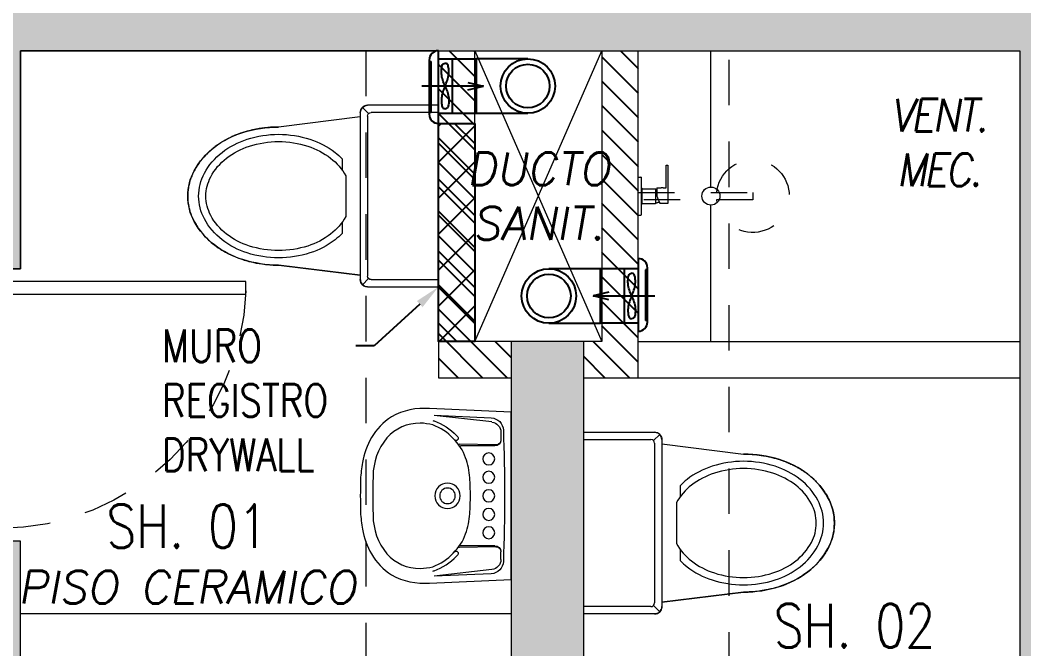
# Model space of a CAD drawing. Header units: millimetres. Extents: x -3 to 53, y -110 to 39.
# Drawn here: x 3.099 to 5.862, y 27.404 to 29.134 of the extents above; entities that cross this region are included whole.
import ezdxf
from ezdxf import colors
from ezdxf.entities.mleader import LeaderData, LeaderLine
from ezdxf.enums import TextEntityAlignment as Align
from ezdxf.math import Vec2, Vec3
from ezdxf.xclip import XClip

# ---------------------------------------------------------------- set-up
doc = ezdxf.new("R2010")
doc.units = ezdxf.units.MM
doc.header["$XCLIPFRAME"] = 2
doc.linetypes.add('DOT', pattern=[6.35, 0, -6.35])
doc.linetypes.add('HIDDEN2', pattern=[0.1875, 0.125, -0.0625])
for name, color, linetype in [('A-EST HATCH', 8, 'Continuous'), ('A-EST PLACAS', 8, 'Continuous'), ('A-LINEAS', 8, 'Continuous'), ('A-MURO BAJO', 8, 'Continuous'), ('A-PROYECCIONES', 8, 'HIDDEN2'), ('A-SANITARIOS', 8, 'Continuous'), ('A-TEXTO-ACABADO PISO', 8, 'Continuous'), ('A-TEXTO-INDICACIONES', 8, 'Continuous'), ('DLP_MOBILIARIO', 8, 'Continuous'), ('DLP_TEXTO AMBIENTE', 8, 'Continuous'), ('DLP_VERDE', 8, 'Continuous'), ('L-06_EQ-FIN-CONT', 8, 'Continuous'), ('L3 Equipos y Ductos', 8, 'Continuous'), ('L4 Linea mediana', 8, 'Continuous'), ('L6 Linea fina', 8, 'Continuous')]:
    doc.layers.add(name, color=color, linetype=linetype)
doc.layers.add('A-MUROS', color=8, linetype='Continuous', lineweight=30)
doc.styles.add('ROMANS', font='ROMANS.shx', dxfattribs={"oblique": 10})
doc.styles.add('TXT_COTAS', font='romans.shx', dxfattribs={"width": 0.8})

# ---------------------------------------------------------------- blocks, each defined once
blk = doc.blocks.new('EST.P1')
at = {"layer": 'A-EST HATCH', "lineweight": 0}
h = blk.add_hatch(color=8, dxfattribs=at)
h.dxf.hatch_style = 1
h.paths.add_polyline_path([(9.15, 0.06), (9.15, 6.125), (10.65, 6.125), (10.65, 5.375), (10.8, 5.375), (10.8, 6.325), (9, 6.325), (9, 5.45), (7.5, 5.45), (7.5, 5.95), (7.35, 5.95), (7.35, 5.25), (9, 5.25), (9, 0.06)])
h.paths.add_polyline_path([(30.25, 10.125), (28.65, 10.125), (28.65, 13.225), (29.85, 13.225), (29.85, 13.375), (28.5, 13.375), (28.5, 9.975), (30.25, 9.975)])
h.paths.add_polyline_path([(31.05, 13.375), (31.2, 13.375), (31.2, 9.975), (31.05, 9.975)])
h.paths.add_polyline_path([(36.55, 13.85), (36.85, 13.85), (36.85, 13.7), (36.7, 13.7), (36.7, 10.625), (36.55, 10.625)])
h.paths.add_polyline_path([(33.6, 13.225), (33.6, 10.125), (32, 10.125), (32, 9.975), (33.75, 9.975), (33.75, 13.375), (32.4, 13.375), (32.4, 13.225)])
h.paths.add_polyline_path([(42.85, 13.7), (43.45, 13.7), (43.45, 13.85), (42.7, 13.85), (42.7, 10.45), (43.85, 10.45), (43.85, 10.6), (42.85, 10.6)])
h.paths.add_polyline_path([(44.65, 13.85), (44.65, 10.45), (44.8, 10.45), (44.8, 13.85)])
h.paths.add_polyline_path([(45.6, 10.6), (47.2, 10.6), (47.2, 13.7), (46, 13.7), (46, 13.85), (47.35, 13.85), (47.35, 10.45), (45.6, 10.45)])
h.paths.add_polyline_path([(42.85, 0.15), (43.45, 0.15), (43.45, 0), (42.7, 0), (42.7, 3.4), (43.85, 3.4), (43.85, 3.25), (42.85, 3.25)])
h.paths.add_polyline_path([(44.65, 0), (44.65, 3.4), (44.8, 3.4), (44.8, 0)])
h.paths.add_polyline_path([(45.6, 3.25), (47.2, 3.25), (47.2, 0.15), (46, 0.15), (46, 0), (47.35, 0), (47.35, 3.4), (45.6, 3.4)])
h.paths.add_polyline_path([(40, 3.5), (39.85, 3.5), (39.85, 0.15), (39.7, 0.15), (39.7, 0), (40, 0)])
h.paths.add_polyline_path([(30.25, 3.725), (28.65, 3.725), (28.65, 0.625), (29.85, 0.625), (29.85, 0.475), (28.5, 0.475), (28.5, 3.875), (30.25, 3.875)])
h.paths.add_polyline_path([(31.05, 0.475), (31.2, 0.475), (31.2, 3.875), (31.05, 3.875)])
h.paths.add_polyline_path([(36.55, 0), (36.85, 0), (36.85, 0.15), (36.7, 0.15), (36.7, 3.225), (36.55, 3.225)])
h.paths.add_polyline_path([(33.6, 0.625), (33.6, 3.725), (32, 3.725), (32, 3.875), (33.75, 3.875), (33.75, 0.475), (32.4, 0.475), (32.4, 0.625)])
h.paths.add_polyline_path([(17.1, 10.125), (18.7, 10.125), (18.7, 13.225), (17.5, 13.225), (17.5, 13.375), (18.85, 13.375), (18.85, 9.975), (17.1, 9.975)])
h.paths.add_polyline_path([(16.3, 13.375), (16.15, 13.375), (16.15, 9.975), (16.3, 9.975)])
h.paths.add_polyline_path([(10.5, 13.85), (10.5, 13.7), (10.65, 13.7), (10.65, 10.625), (10.8, 10.625), (10.8, 13.85)])
h.paths.add_polyline_path([(13.75, 13.225), (13.75, 10.125), (15.35, 10.125), (15.35, 9.975), (13.6, 9.975), (13.6, 13.375), (14.95, 13.375), (14.95, 13.225)])
h.paths.add_polyline_path([(9, 8.6), (7.35, 8.6), (7.35, 7.9), (7.5, 7.9), (7.5, 8.4), (9, 8.4), (9, 7.525), (10.8, 7.525), (10.8, 8.475), (10.65, 8.475), (10.65, 7.725), (9.15, 7.725), (9.15, 13.79), (9, 13.79)])
h.paths.add_polyline_path([(4.5, 13.7), (3.9, 13.7), (3.9, 13.85), (4.65, 13.85), (4.65, 10.45), (3.5, 10.45), (3.5, 10.6), (4.5, 10.6)])
h.paths.add_polyline_path([(2.7, 13.85), (2.7, 10.45), (2.55, 10.45), (2.55, 13.85)])
h.paths.add_polyline_path([(1.75, 10.6), (0.15, 10.6), (0.15, 13.7), (1.35, 13.7), (1.35, 13.85), (0, 13.85), (0, 10.45), (1.75, 10.45)])
h.paths.add_polyline_path([(2.7, 0), (2.7, 3.4), (2.55, 3.4), (2.55, 0)])
h.paths.add_polyline_path([(1.75, 3.25), (0.15, 3.25), (0.15, 0.15), (1.35, 0.15), (1.35, 0), (0, 0), (0, 3.4), (1.75, 3.4)])
h.paths.add_polyline_path([(7.35, 3.5), (7.5, 3.5), (7.5, 0.15), (7.65, 0.15), (7.65, 0), (7.35, 0)])
h.paths.add_polyline_path([(17.1, 3.725), (18.7, 3.725), (18.7, 0.625), (17.5, 0.625), (17.5, 0.475), (18.85, 0.475), (18.85, 3.875), (17.1, 3.875)])
h.paths.add_polyline_path([(16.3, 0.475), (16.15, 0.475), (16.15, 3.875), (16.3, 3.875)])
h.paths.add_polyline_path([(10.8, 0), (10.5, 0), (10.5, 0.15), (10.65, 0.15), (10.65, 3.225), (10.8, 3.225)])
h.paths.add_polyline_path([(13.75, 0.625), (13.75, 3.725), (15.35, 3.725), (15.35, 3.875), (13.6, 3.875), (13.6, 0.475), (14.95, 0.475), (14.95, 0.625)])
h.paths.add_polyline_path([(38.35, 6.325), (36.55, 6.325), (36.55, 5.375), (36.7, 5.375), (36.7, 6.125), (38.2, 6.125), (38.2, 0.06), (38.35, 0.06), (38.35, 5.25), (40, 5.25), (40, 5.95), (39.85, 5.95), (39.85, 5.45), (38.35, 5.45)])
h.paths.add_polyline_path([(4.65, 0), (4.65, 3.4), (3.5, 3.4), (3.5, 3.25), (4.5, 3.25), (4.5, 0.15), (3.9, 0.15), (3.9, 0)])
h.paths.add_polyline_path([(1.7468, 8.35), (1.6, 8.35), (1.6, 9.55), (3.75, 9.55), (3.75, 9.4), (3.3, 9.4), (3.3, 7.8), (3.1, 7.8), (3.1, 9.4), (1.75, 9.4), (1.75, 8.35)], flags=17)
h.paths.add_polyline_path([(1.7468, 5.5), (1.6, 5.5), (1.6, 4.3), (3.75, 4.3), (3.75, 4.45), (3.3, 4.45), (3.3, 6.05), (3.1, 6.05), (3.1, 4.45), (1.75, 4.45), (1.75, 5.5)], flags=17)
h.paths.add_polyline_path([(7.5001, 7), (4.65, 7), (4.65, 9.55), (4.5, 9.55), (4.5, 7), (1.75, 7), (1.75, 7.6), (1.6, 7.6), (1.6, 7), (-1.15, 7), (-1.15, 11.05), (-1.35, 11.05), (-1.35, 2.8), (-1.15, 2.8), (-1.15, 6.85), (1.6, 6.85), (1.6, 6.25), (1.75, 6.25), (1.75, 6.85), (4.5, 6.85), (4.5, 4.3), (4.65, 4.3), (4.65, 6.85), (7.5001, 6.85)])
h.paths.add_polyline_path([(7.35, 13.85), (7.35, 10.35), (7.5, 10.35), (7.5, 13.7), (7.65, 13.7), (7.65, 13.85)])
h.paths.add_polyline_path([(38.35, 13.79), (38.35, 8.6), (40, 8.6), (40, 7.9), (39.85, 7.9), (39.85, 8.4), (38.35, 8.4), (38.35, 7.525), (36.55, 7.525), (36.55, 8.475), (36.7, 8.475), (36.7, 7.725), (38.2, 7.725), (38.2, 13.79)])
h.paths.add_polyline_path([(45.75, 7), (48.5, 7), (48.5, 11.05), (48.7, 11.05), (48.7, 2.8), (48.5, 2.8), (48.5, 6.85), (45.75, 6.85), (45.75, 6.25), (45.6, 6.25), (45.6, 6.85), (42.85, 6.85), (42.85, 4.3), (42.7, 4.3), (42.7, 6.85), (39.8499, 6.85), (39.8499, 7), (42.7, 7), (42.7, 9.55), (42.85, 9.55), (42.85, 7), (45.6, 7), (45.6, 7.6), (45.75, 7.6)])
h.paths.add_polyline_path([(40, 13.85), (39.7, 13.85), (39.7, 13.7), (39.85, 13.7), (39.85, 10.35), (40, 10.35)])
h.paths.add_polyline_path([(45.6032, 8.35), (45.75, 8.35), (45.75, 9.55), (43.6, 9.55), (43.6, 9.4), (44.05, 9.4), (44.05, 7.8), (44.25, 7.8), (44.25, 9.4), (45.6, 9.4), (45.6, 8.35)], flags=17)
h.paths.add_polyline_path([(45.6032, 5.5), (45.75, 5.5), (45.75, 4.3), (43.6, 4.3), (43.6, 4.45), (44.05, 4.45), (44.05, 6.05), (44.25, 6.05), (44.25, 4.45), (45.6, 4.45), (45.6, 5.5)], flags=17)
h.paths.add_polyline_path([(25.35, 7.525), (25.5, 7.525), (25.5, 11.225), (25.35, 11.225)])
h.paths.add_polyline_path([(21.1, 7.525), (11.7, 7.525), (11.7, 7.675), (15.25, 7.675), (15.25, 9.075), (15.45, 9.075), (15.45, 7.675), (18.35, 7.675), (18.35, 9.075), (18.5, 9.075), (18.5, 7.675), (20.9, 7.675), (20.9, 8.925), (19.25, 8.925), (19.25, 9.075), (21.525, 9.075), (21.525, 8.925), (21.1, 8.925)])
h.paths.add_polyline_path([(21.55, 7.525), (23.65, 7.525), (23.65, 7.675), (21.7, 7.675), (21.7, 11.075), (23.65, 11.075), (23.65, 11.225), (21.7, 11.225), (21.7, 13.375), (20.85, 13.375), (20.85, 13.225), (21.55, 13.225)])
h.paths.add_polyline_path([(26.25, 8.925), (26.25, 7.525), (35.65, 7.525), (35.65, 7.675), (32.1, 7.675), (32.1, 9.075), (31.9, 9.075), (31.9, 7.675), (29, 7.675), (29, 9.075), (28.85, 9.075), (28.85, 7.675), (26.45, 7.675), (26.45, 8.925), (28.1, 8.925), (28.1, 9.075), (25.875, 9.075), (25.875, 8.925)])
h.paths.add_polyline_path([(25.85, 13.225), (26.5, 13.225), (26.5, 13.375), (25.65, 13.375), (25.65, 7.525), (25.85, 7.525)])
h.paths.add_polyline_path([(25.65, 4.75), (25.65, 0.475), (26.5, 0.475), (26.5, 0.625), (25.85, 0.625), (25.85, 4.75)])
h.paths.add_polyline_path([(27.65, 4.775), (27.65, 4.925), (25.85, 4.925), (25.85, 6.175), (28.4, 6.175), (28.4, 4.775), (28.55, 4.775), (28.55, 6.175), (31.9, 6.175), (31.9, 4.775), (32.1, 4.775), (32.1, 6.175), (35.65, 6.175), (35.65, 6.325), (25.65, 6.325), (25.65, 4.775)])
h.paths.add_polyline_path([(19.7, 4.775), (19.7, 4.925), (21.5, 4.925), (21.5, 6.175), (18.95, 6.175), (18.95, 4.775), (18.8, 4.775), (18.8, 6.175), (15.45, 6.175), (15.45, 4.775), (15.25, 4.775), (15.25, 6.175), (11.7, 6.175), (11.7, 6.325), (21.7, 6.325), (21.7, 4.775)])
h.paths.add_polyline_path([(22.7, 1.025), (25.35, 1.025), (25.35, 3.675), (23, 3.675), (23, 4.225), (22.7, 4.225), (22.7, 4.375), (23.15, 4.375), (23.15, 3.825), (25.35, 3.825), (25.35, 6.175), (24.15, 6.175), (24.15, 6.325), (25.5, 6.325), (25.5, 0.875), (22.7, 0.875)])
h.paths.add_polyline_path([(21.7, 0.475), (20.85, 0.475), (20.85, 0.625), (21.55, 0.625), (21.55, 4.75), (21.7, 4.75)])
at = {"layer": 'A-EST PLACAS', "color": 8, "lineweight": 0}
for points in [[(7.5001, 7), (4.65, 7), (4.65, 9.55), (4.5, 9.55), (4.5, 7), (1.75, 7), (1.75, 7.6), (1.6, 7.6), (1.6, 7), (-1.15, 7), (-1.15, 11.05), (-1.35, 11.05), (-1.35, 2.8), (-1.15, 2.8), (-1.15, 6.85), (1.6, 6.85), (1.6, 6.25), (1.75, 6.25), (1.75, 6.85), (4.5, 6.85), (4.5, 4.3), (4.65, 4.3), (4.65, 6.85), (7.5001, 6.85)], [(1.7468, 5.5), (1.6, 5.5), (1.6, 4.3), (3.75, 4.3), (3.75, 4.45), (3.3, 4.45), (3.3, 6.05), (3.1, 6.05), (3.1, 4.45), (1.75, 4.45), (1.75, 5.5)]]:
    blk.add_lwpolyline(points, close=True, dxfattribs=at)
blk = doc.blocks.new('ducha marsano')
at = {"color": 8, "linetype": 'HIDDEN2', "lineweight": 0, "ltscale": 0.5, "extrusion": (-4.9425e-10, -7.91123e-10, -1)}
for p, q in [((-0.01, 0), (0.01, 0)), ((0.01, 0), (0.01, -0.3155)), ((-0.01, -0.3155), (-0.01, 0)), ((0.0225, -0.0515), (-0.0001, -0.0515)), ((0.0225, -0.0515), (0.0225, -0.0627)), ((-0.0205, -0.08), (-0.0205, -0.0601)), ((0.021, -0.0815), (-0.019, -0.0815)), ((-0.0155, -0.058), (-0.0157, -0.058)), ((0.025, -0.0815), (0.021, -0.0815)), ((0.0225, -0.0682), (0.0225, -0.077)), ((0.0225, -0.077), (0.025, -0.077)), ((0.025, -0.077), (0.0771, -0.077)), ((0.0771, -0.0815), (0.025, -0.0815)), ((0.0771, -0.077), (0.0816, -0.077)), ((0.0816, -0.0815), (0.0771, -0.0815)), ((0.0816, -0.077), (0.082, -0.077)), ((0.082, -0.0815), (0.0816, -0.0815)), ((0.082, -0.077), (0.084, -0.077)), ((0.084, -0.0815), (0.082, -0.0815)), ((0.0855, -0.0785), (0.0855, -0.08)), ((0.01, -0.3155), (-0.01, -0.3155))]:
    blk.add_line(p, q, dxfattribs=at)
for centre, radius, start, end in [((-0.0004, -0.0462), 0.02, 323.9581, 354.9298), ((0.0004, -0.0462), 0.02, 185.0702, 195.2705), ((0.019, -0.08), 0.0015, 270, 360), ((-0.084, -0.0785), 0.0015, 90, 180), ((-0.084, -0.08), 0.0015, 180, 270), ((0, -0.3155), 0.1, 95.7392, 84.2608)]:
    blk.add_arc(centre, radius, start, end, dxfattribs=at)
at = {"color": 8, "linetype": 'HIDDEN2', "lineweight": 0, "ltscale": 0.5, "extrusion": (-4.94252e-10, -7.91124e-10, -1)}
blk.add_ellipse((0, -0.0515), major_axis=(-0.0225, -0.0095), ratio=0.001448, start_param=0.425436, end_param=1.567366, dxfattribs=at)
at = {"color": 8, "linetype": 'HIDDEN2', "lineweight": 0, "ltscale": 0.5}
for points, degree in [([(-0.0305, 0), (0, 0), (0.0305, 0)], 2), ([(0.0305, 0), (0.0415, 0), (0.0525, 0)], 2), ([(0.0525, 0), (0.0525, -0.0038), (0.0525, -0.0075)], 2), ([(-0.0525, 0), (-0.0525, -0.0038), (-0.0525, -0.0075)], 2), ([(-0.0525, 0), (-0.0415, 0), (-0.0305, 0)], 2), ([(-0.0525, -0.0075), (-0.0525, -0.0075), (-0.0525, -0.0075)], 2), ([(0.0305, -0.008), (0, -0.008), (-0.0305, -0.008)], 2), ([(-0.0215, -0.008), (-0.0215, -0.0093), (-0.0215, -0.0105)], 2), ([(-0.021, -0.011), (-0.007, -0.011), (0.007, -0.011), (0.021, -0.011)], 3), ([(-0.02, -0.011), (-0.02, -0.0294), (-0.02, -0.0477)], 2), ([(0.02, -0.011), (0.02, -0.0294), (0.02, -0.0477)], 2), ([(0.0215, -0.008), (0.0215, -0.0093), (0.0215, -0.0105)], 2), ([(-0.0197, -0.048), (0, -0.048), (0.0197, -0.048)], 2)]:
    blk.add_open_spline(points, degree=degree, dxfattribs=at)
for points, weights in [([(-0.0525, -0.0075), (-0.0525, -0.0075), (-0.0525, -0.0075)], [1, 0.990847086912, 0.982266230892]), ([(-0.052, -0.008), (-0.0525, -0.008), (-0.0525, -0.0075)], [1, 0.707106781193, 1]), ([(-0.0215, -0.0105), (-0.0215, -0.011), (-0.021, -0.011)], [1, 0.70710678154, 1]), ([(0.0211, -0.011), (0.0211, -0.011), (0.021, -0.011)], [1, 0.992411795776, 1]), ([(0.052, -0.008), (0.0521, -0.008), (0.0521, -0.008)], [1, 0.992411795771, 1]), ([(-0.02, -0.0477), (-0.02, -0.048), (-0.0197, -0.048)], [1, 0.707106780138, 1]), ([(0.02, -0.0477), (0.02, -0.048), (0.0197, -0.048)], [1, 0.707106779703, 1])]:
    blk.add_rational_spline(points, weights, degree=2, dxfattribs=at)
for points, knots in [([(-0.0305, -0.008), (-0.0332, -0.008), (-0.0374, -0.008), (-0.0424, -0.008), (-0.0458, -0.008), (-0.0486, -0.008), (-0.0512, -0.008), (-0.052, -0.008), (-0.052, -0.008)], [0, 0, 0, 0, 8.104572, 12.495263, 16.885954, 21.276645, 25.667336, 33.771908, 33.771908, 33.771908, 33.771908]), ([(0.052, -0.008), (0.052, -0.008), (0.0512, -0.008), (0.0486, -0.008), (0.0458, -0.008), (0.0424, -0.008), (0.0374, -0.008), (0.0332, -0.008), (0.0305, -0.008)], [0, 0, 0, 0, 8.104572, 12.495263, 16.885954, 21.276645, 25.667336, 33.771908, 33.771908, 33.771908, 33.771908]), ([(0.0225, -0.0682), (0.0225, -0.0682), (0.0225, -0.0682), (0.0225, -0.0679), (0.0224, -0.0677), (0.0224, -0.0672), (0.0224, -0.0669), (0.0223, -0.0662), (0.0223, -0.0658), (0.0223, -0.0652), (0.0223, -0.0648), (0.0224, -0.0641), (0.0224, -0.0638), (0.0224, -0.0633), (0.0225, -0.0631), (0.0225, -0.0628), (0.0225, -0.0627), (0.0225, -0.0627)], [0.4148436, 0.4148436, 0.4148436, 0.4148436, 0.5185541, 0.5185541, 0.6222645, 0.6222645, 0.7259759, 0.7259759, 0.8296873, 0.8296873, 0.9333987, 0.9333987, 1.03711, 1.03711, 1.1408205, 1.1408205, 1.2445309, 1.2445309, 1.2445309, 1.2445309])]:
    blk.add_open_spline(points, degree=3, knots=knots, dxfattribs=at)
for points, weights, degree, knots in [([(0.0211, -0.011), (0.0211, -0.011), (0.0211, -0.011), (0.0211, -0.011), (0.0214, -0.0109), (0.0215, -0.0107), (0.0215, -0.0105)], [0.918641037743, 0.918640949346, 0.918640860949, 0.918640772552, 0.789223156395, 0.789223156395, 0.918640772552], 3, [0.1238988, 0.1238988, 0.1238988, 0.1238988, 0.1238993, 0.1238993, 0.1238993, 0.78603, 0.78603, 0.78603, 0.78603]), ([(0.0521, -0.008), (0.0521, -0.008), (0.0521, -0.008), (0.0525, -0.0079), (0.0525, -0.0075)], [0.918641037749, 0.918640905153, 0.918640772558, 0.724517853988, 0.918640772558], 2, [0.1238988, 0.1238988, 0.1238988, 0.1238993, 0.1238993, 0.7860311, 0.7860311, 0.7860311])]:
    blk.add_rational_spline(points, weights, degree=degree, knots=knots, dxfattribs=at)
blk = doc.blocks.new('SIFON JET_PLANTA')
at = {"color": 8, "lineweight": 0, "extrusion": (-2.64698e-23, 6.61744e-24, -1)}
for p, q in [((-0.2055, 0.247, 0), (-0.2007, 0.2492, 0)), ((-0.2007, 0.2492, 0), (-0.195, 0.25, 0)), ((-0.195, 0.25, 0), (-0.195, 0.25, 0)), ((-0.195, 0.25, 0), (-0.1605, 0.25, 0)), ((-0.1605, 0.25, 0), (-0.0975, 0.25, 0)), ((-0.0975, 0.25, 0), (-0.0323, 0.25, 0)), ((-0.0323, 0.25, 0), (0, 0.25, 0)), ((0, 0.25, 0), (0, -0.25, 0)), ((-0.215, 0.2278, 0), (-0.2149, 0.2323, 0)), ((-0.215, 0.2234, 0), (-0.215, 0.2278, 0)), ((-0.215, 0.2181, 0), (-0.215, 0.2234, 0)), ((-0.2149, 0.2323, 0), (-0.2142, 0.2356, 0)), ((-0.2142, 0.2356, 0), (-0.2129, 0.239, 0)), ((-0.2129, 0.239, 0), (-0.211, 0.2419, 0)), ((-0.211, 0.2419, 0), (-0.2091, 0.2441, 0)), ((-0.2091, 0.2441, 0), (-0.2077, 0.2455, 0)), ((-0.2077, 0.2455, 0), (-0.2055, 0.247, 0)), ((-0.4322, 0.191, 0), (-0.215, 0.2181, 0)), ((-0.5693, 0.1629, 0), (-0.5517, 0.1703, 0)), ((-0.5517, 0.1703, 0), (-0.5465, 0.1722, 0)), ((-0.5465, 0.1722, 0), (-0.5385, 0.1749, 0)), ((-0.5385, 0.1749, 0), (-0.5346, 0.176, 0)), ((-0.5346, 0.176, 0), (-0.5265, 0.1784, 0)), ((-0.5265, 0.1784, 0), (-0.5216, 0.1797, 0)), ((-0.5216, 0.1797, 0), (-0.5148, 0.1813, 0)), ((-0.5148, 0.1813, 0), (-0.5079, 0.1829, 0)), ((-0.5079, 0.1829, 0), (-0.5016, 0.1842, 0)), ((-0.5016, 0.1842, 0), (-0.4865, 0.1867, 0)), ((-0.4865, 0.1867, 0), (-0.4763, 0.188, 0)), ((-0.4763, 0.188, 0), (-0.4726, 0.1884, 0)), ((-0.4726, 0.1884, 0), (-0.4636, 0.1892, 0)), ((-0.4636, 0.1892, 0), (-0.4549, 0.1897, 0)), ((-0.4549, 0.1897, 0), (-0.449, 0.1899, 0)), ((-0.449, 0.1899, 0), (-0.44, 0.19, 0)), ((-0.44, 0.19, 0), (-0.4322, 0.191, 0)), ((-0.6168, 0.1344, 0), (-0.6106, 0.1389, 0)), ((-0.6106, 0.1389, 0), (-0.6061, 0.142, 0)), ((-0.6061, 0.142, 0), (-0.6, 0.1461, 0)), ((-0.6, 0.1461, 0), (-0.5963, 0.1484, 0)), ((-0.5963, 0.1484, 0), (-0.5908, 0.1517, 0)), ((-0.5908, 0.1517, 0), (-0.5862, 0.1543, 0)), ((-0.5862, 0.1543, 0), (-0.5794, 0.158, 0)), ((-0.5794, 0.158, 0), (-0.5693, 0.1629, 0)), ((-0.6453, 0.108, 0), (-0.6386, 0.1152, 0)), ((-0.6386, 0.1152, 0), (-0.6326, 0.121, 0)), ((-0.6326, 0.121, 0), (-0.6299, 0.1235, 0)), ((-0.6299, 0.1235, 0), (-0.6251, 0.1276, 0)), ((-0.6251, 0.1276, 0), (-0.6206, 0.1314, 0)), ((-0.6206, 0.1314, 0), (-0.6168, 0.1344, 0)), ((-0.665, 0.082, 0), (-0.6634, 0.0845, 0)), ((-0.6634, 0.0845, 0), (-0.6611, 0.088, 0)), ((-0.6611, 0.088, 0), (-0.657, 0.0936, 0)), ((-0.657, 0.0936, 0), (-0.6534, 0.0984, 0)), ((-0.657, 0.0936, 0), (-0.657, 0.0936, 0)), ((-0.6534, 0.0984, 0), (-0.6503, 0.1023, 0)), ((-0.6534, 0.0984, 0), (-0.6534, 0.0984, 0)), ((-0.6503, 0.1023, 0), (-0.6453, 0.108, 0)), ((-0.6793, 0.0547, 0), (-0.6779, 0.0582, 0)), ((-0.6779, 0.0582, 0), (-0.6745, 0.0655, 0)), ((-0.6745, 0.0655, 0), (-0.6722, 0.0699, 0)), ((-0.6745, 0.0655, 0), (-0.6745, 0.0655, 0)), ((-0.6722, 0.0699, 0), (-0.6705, 0.0728, 0)), ((-0.6705, 0.0728, 0), (-0.669, 0.0755, 0)), ((-0.669, 0.0755, 0), (-0.6672, 0.0785, 0)), ((-0.6672, 0.0785, 0), (-0.665, 0.082, 0)), ((-0.6881, 0.0236, 0), (-0.6872, 0.0284, 0)), ((-0.6872, 0.0284, 0), (-0.6867, 0.031, 0)), ((-0.6867, 0.031, 0), (-0.6855, 0.0361, 0)), ((-0.6855, 0.0361, 0), (-0.6838, 0.0421, 0)), ((-0.6855, 0.0361, 0), (-0.6855, 0.0361, 0)), ((-0.6838, 0.0421, 0), (-0.6819, 0.048, 0)), ((-0.6838, 0.0421, 0), (-0.6838, 0.0421, 0)), ((-0.6819, 0.048, 0), (-0.6804, 0.0521, 0)), ((-0.6804, 0.0521, 0), (-0.6793, 0.0547, 0)), ((-0.69, 0, 0), (-0.6899, 0.0044, 0)), ((-0.6899, 0.0044, 0), (-0.6897, 0.0096, 0)), ((-0.6897, 0.0096, 0), (-0.6893, 0.014, 0)), ((-0.6893, 0.014, 0), (-0.6887, 0.0194, 0)), ((-0.6887, 0.0194, 0), (-0.6881, 0.0236, 0)), ((-0.6881, 0.0236, 0), (-0.6881, 0.0236, 0)), ((-0.6899, -0.0065, 0), (-0.69, 0, 0)), ((-0.6896, -0.0111, 0), (-0.6899, -0.0065, 0)), ((-0.6891, -0.0164, 0), (-0.6896, -0.0111, 0)), ((-0.6881, -0.0232, 0), (-0.6891, -0.0164, 0)), ((-0.6876, -0.0264, 0), (-0.6881, -0.0232, 0)), ((-0.687, -0.0296, 0), (-0.6876, -0.0264, 0)), ((-0.6864, -0.0321, 0), (-0.687, -0.0296, 0)), ((-0.6855, -0.0361, 0), (-0.6864, -0.0321, 0)), ((-0.6838, -0.0419, 0), (-0.6855, -0.0361, 0)), ((-0.6827, -0.0457, 0), (-0.6838, -0.0419, 0)), ((-0.6814, -0.0492, 0), (-0.6827, -0.0457, 0)), ((-0.6803, -0.0522, 0), (-0.6814, -0.0492, 0)), ((-0.6792, -0.0551, 0), (-0.6803, -0.0522, 0)), ((-0.6779, -0.0581, 0), (-0.6792, -0.0551, 0)), ((-0.677, -0.0602, 0), (-0.6779, -0.0581, 0)), ((-0.6751, -0.0642, 0), (-0.677, -0.0602, 0)), ((-0.6722, -0.0699, 0), (-0.6751, -0.0642, 0)), ((-0.6706, -0.0727, 0), (-0.6722, -0.0699, 0)), ((-0.6679, -0.0774, 0), (-0.6706, -0.0727, 0)), ((-0.6646, -0.0826, 0), (-0.6679, -0.0774, 0)), ((-0.6623, -0.0862, 0), (-0.6646, -0.0826, 0)), ((-0.6599, -0.0897, 0), (-0.6623, -0.0862, 0)), ((-0.6554, -0.0958, 0), (-0.6599, -0.0897, 0)), ((-0.6494, -0.1032, 0), (-0.6554, -0.0958, 0)), ((-0.6458, -0.1074, 0), (-0.6494, -0.1032, 0)), ((-0.64, -0.1137, 0), (-0.6458, -0.1074, 0)), ((-0.6379, -0.1158, 0), (-0.64, -0.1137, 0)), ((-0.6347, -0.119, 0), (-0.6379, -0.1158, 0)), ((-0.6335, -0.1201, 0), (-0.6347, -0.119, 0)), ((-0.6347, -0.119, 0), (-0.6347, -0.119, 0)), ((-0.6318, -0.1217, 0), (-0.6335, -0.1201, 0)), ((-0.6305, -0.123, 0), (-0.6318, -0.1217, 0)), ((-0.6318, -0.1217, 0), (-0.6318, -0.1217, 0)), ((-0.6288, -0.1244, 0), (-0.6305, -0.123, 0)), ((-0.6276, -0.1255, 0), (-0.6288, -0.1244, 0)), ((-0.6262, -0.1268, 0), (-0.6276, -0.1255, 0)), ((-0.6245, -0.1281, 0), (-0.6262, -0.1268, 0)), ((-0.6235, -0.1291, 0), (-0.6245, -0.1281, 0)), ((-0.6245, -0.1281, 0), (-0.6245, -0.1281, 0)), ((-0.6223, -0.13, 0), (-0.6235, -0.1291, 0)), ((-0.6215, -0.1307, 0), (-0.6223, -0.13, 0)), ((-0.6204, -0.1315, 0), (-0.6215, -0.1307, 0)), ((-0.6193, -0.1324, 0), (-0.6204, -0.1315, 0)), ((-0.6179, -0.1335, 0), (-0.6193, -0.1324, 0)), ((-0.6168, -0.1344, 0), (-0.6179, -0.1335, 0)), ((-0.6153, -0.1355, 0), (-0.6168, -0.1344, 0)), ((-0.6142, -0.1363, 0), (-0.6153, -0.1355, 0)), ((-0.612, -0.1379, 0), (-0.6142, -0.1363, 0)), ((-0.6086, -0.1403, 0), (-0.612, -0.1379, 0)), ((-0.607, -0.1415, 0), (-0.6086, -0.1403, 0)), ((-0.6058, -0.1422, 0), (-0.607, -0.1415, 0)), ((-0.6039, -0.1435, 0), (-0.6058, -0.1422, 0)), ((-0.602, -0.1448, 0), (-0.6039, -0.1435, 0)), ((-0.6004, -0.1458, 0), (-0.602, -0.1448, 0)), ((-0.5987, -0.1469, 0), (-0.6004, -0.1458, 0)), ((-0.5964, -0.1483, 0), (-0.5987, -0.1469, 0)), ((-0.595, -0.1492, 0), (-0.5964, -0.1483, 0)), ((-0.5936, -0.15, 0), (-0.595, -0.1492, 0)), ((-0.5918, -0.1511, 0), (-0.5936, -0.15, 0)), ((-0.5896, -0.1524, 0), (-0.5918, -0.1511, 0)), ((-0.5871, -0.1538, 0), (-0.5896, -0.1524, 0)), ((-0.5833, -0.1559, 0), (-0.5871, -0.1538, 0)), ((-0.5781, -0.1587, 0), (-0.5833, -0.1559, 0)), ((-0.5759, -0.1598, 0), (-0.5781, -0.1587, 0)), ((-0.5738, -0.1608, 0), (-0.5759, -0.1598, 0)), ((-0.5702, -0.1625, 0), (-0.5738, -0.1608, 0)), ((-0.5675, -0.1637, 0), (-0.5702, -0.1625, 0)), ((-0.5659, -0.1645, 0), (-0.5675, -0.1637, 0)), ((-0.5644, -0.1652, 0), (-0.5659, -0.1645, 0)), ((-0.5614, -0.1664, 0), (-0.5644, -0.1652, 0)), ((-0.5598, -0.1671, 0), (-0.5614, -0.1664, 0)), ((-0.5568, -0.1683, 0), (-0.5598, -0.1671, 0)), ((-0.5543, -0.1693, 0), (-0.5568, -0.1683, 0)), ((-0.551, -0.1706, 0), (-0.5543, -0.1693, 0)), ((-0.5491, -0.1713, 0), (-0.551, -0.1706, 0)), ((-0.5465, -0.1722, 0), (-0.5491, -0.1713, 0)), ((-0.5449, -0.1728, 0), (-0.5465, -0.1722, 0)), ((-0.5428, -0.1735, 0), (-0.5449, -0.1728, 0)), ((-0.5412, -0.174, 0), (-0.5428, -0.1735, 0)), ((-0.5385, -0.1749, 0), (-0.5412, -0.174, 0)), ((-0.5352, -0.1759, 0), (-0.5385, -0.1749, 0)), ((-0.5385, -0.1749, 0), (-0.5385, -0.1749, 0)), ((-0.5321, -0.1768, 0), (-0.5352, -0.1759, 0)), ((-0.5296, -0.1775, 0), (-0.5321, -0.1768, 0)), ((-0.5267, -0.1783, 0), (-0.5296, -0.1775, 0)), ((-0.5238, -0.1791, 0), (-0.5267, -0.1783, 0)), ((-0.5267, -0.1783, 0), (-0.5267, -0.1783, 0)), ((-0.5217, -0.1796, 0), (-0.5238, -0.1791, 0)), ((-0.5177, -0.1807, 0), (-0.5217, -0.1796, 0)), ((-0.5151, -0.1813, 0), (-0.5177, -0.1807, 0)), ((-0.5118, -0.1821, 0), (-0.5151, -0.1813, 0)), ((-0.5094, -0.1826, 0), (-0.5118, -0.1821, 0)), ((-0.5066, -0.1832, 0), (-0.5094, -0.1826, 0)), ((-0.5022, -0.184, 0), (-0.5066, -0.1832, 0)), ((-0.4974, -0.1849, 0), (-0.5022, -0.184, 0)), ((-0.495, -0.1854, 0), (-0.4974, -0.1849, 0)), ((-0.4974, -0.1849, 0), (-0.4974, -0.1849, 0)), ((-0.4936, -0.1856, 0), (-0.495, -0.1854, 0)), ((-0.4916, -0.1859, 0), (-0.4936, -0.1856, 0)), ((-0.4884, -0.1864, 0), (-0.4916, -0.1859, 0)), ((-0.4862, -0.1867, 0), (-0.4884, -0.1864, 0)), ((-0.4824, -0.1872, 0), (-0.4862, -0.1867, 0)), ((-0.4812, -0.1874, 0), (-0.4824, -0.1872, 0)), ((-0.4785, -0.1877, 0), (-0.4812, -0.1874, 0)), ((-0.4761, -0.188, 0), (-0.4785, -0.1877, 0)), ((-0.4735, -0.1883, 0), (-0.4761, -0.188, 0)), ((-0.4695, -0.1887, 0), (-0.4735, -0.1883, 0)), ((-0.4651, -0.189, 0), (-0.4695, -0.1887, 0)), ((-0.4639, -0.1891, 0), (-0.4651, -0.189, 0)), ((-0.4651, -0.189, 0), (-0.4651, -0.189, 0)), ((-0.4619, -0.1893, 0), (-0.4639, -0.1891, 0)), ((-0.4592, -0.1894, 0), (-0.4619, -0.1893, 0)), ((-0.4568, -0.1896, 0), (-0.4592, -0.1894, 0)), ((-0.455, -0.1897, 0), (-0.4568, -0.1896, 0)), ((-0.4518, -0.1898, 0), (-0.455, -0.1897, 0)), ((-0.449, -0.1899, 0), (-0.4518, -0.1898, 0)), ((-0.4467, -0.1899, 0), (-0.449, -0.1899, 0)), ((-0.4428, -0.19, 0), (-0.4467, -0.1899, 0)), ((-0.44, -0.19, 0), (-0.4428, -0.19, 0)), ((-0.215, -0.2181, 0), (-0.44, -0.19, 0)), ((-0.215, -0.227, 0), (-0.215, -0.2181, 0)), ((-0.215, -0.23, 0), (-0.215, -0.227, 0)), ((-0.2147, -0.2335, 0), (-0.215, -0.23, 0)), ((-0.2138, -0.2369, 0), (-0.2147, -0.2335, 0)), ((-0.2126, -0.2395, 0), (-0.2138, -0.2369, 0)), ((-0.2138, -0.2369, 0), (-0.2138, -0.2369, 0)), ((-0.2108, -0.2423, 0), (-0.2126, -0.2395, 0)), ((-0.2126, -0.2395, 0), (-0.2126, -0.2395, 0)), ((-0.2091, -0.2441, 0), (-0.2108, -0.2423, 0)), ((-0.2108, -0.2423, 0), (-0.2108, -0.2423, 0)), ((-0.2108, -0.2423, 0), (-0.2108, -0.2423, 0)), ((-0.209, -0.244, 0), (-0.2091, -0.2441, 0)), ((-0.2067, -0.2462, 0), (-0.209, -0.244, 0)), ((-0.209, -0.244, 0), (-0.209, -0.244, 0)), ((-0.2029, -0.2484, 0), (-0.2067, -0.2462, 0)), ((-0.2067, -0.2462, 0), (-0.2067, -0.2462, 0)), ((-0.1995, -0.2495, 0), (-0.2029, -0.2484, 0)), ((-0.2029, -0.2484, 0), (-0.2029, -0.2484, 0)), ((-0.195, -0.25, 0), (-0.1995, -0.2495, 0)), ((0, -0.25, 0), (-0.195, -0.25, 0))]:
    blk.add_line(p, q, dxfattribs=at)
at = {"color": 8, "lineweight": 0}
for p, q in [((-0.195, 0.25, 0), (0, 0.25, 0)), ((0, 0.25, 0), (0, -0.25, 0)), ((-0.215, -0.23, 0), (-0.215, 0.23, 0)), ((-0.2091, 0.2441, 0), (-0.1921, 0.2271, 0)), ((-0.185, 0.23, 0), (0, 0.23, 0)), ((-0.215, 0.2181, 0), (-0.44, 0.19, 0)), ((-0.195, -0.22, 0), (-0.195, 0.22, 0)), ((-0.265, 0.0718, 0), (-0.265, 0.1028, 0)), ((-0.255, -0.0562, 0), (-0.255, 0.0562, 0)), ((-0.265, -0.1028, 0), (-0.265, -0.0718, 0)), ((-0.215, -0.2181, 0), (-0.44, -0.19, 0)), ((-0.2091, -0.2441, 0), (-0.1921, -0.2271, 0)), ((0, -0.23, 0), (-0.185, -0.23, 0)), ((0, -0.25, 0), (-0.195, -0.25, 0))]:
    blk.add_line(p, q, dxfattribs=at)
at = {"color": 8, "lineweight": 0, "elevation": 0}
for points in [[(-0.265, 0.1028, 0.0362), (-0.2844, 0.1202, 0.08725), (-0.3535, 0.1565, 0.077598), (-0.44, 0.17, 0.077598), (-0.5265, 0.1565, 0.08725), (-0.5956, 0.1202, 0.105601), (-0.6443, 0.0627, 0.12364), (-0.66, 0, 0.12364), (-0.6443, -0.0627, 0.105601), (-0.5956, -0.1202, 0.08725), (-0.5265, -0.1565, 0.077598), (-0.44, -0.17, 0.077598)], [(-0.255, 0.0562, 0.100268), (-0.2967, 0.1044, 0.08725), (-0.3596, 0.1374, 0.077598), (-0.44, 0.15, 0.077598), (-0.5204, 0.1374, 0.08725), (-0.5833, 0.1044, 0.105601), (-0.6266, 0.0532, 0.12364), (-0.64, 0, 0.12364), (-0.6266, -0.0532, 0.105601), (-0.5833, -0.1044, 0.08725), (-0.5204, -0.1374, 0.077598), (-0.44, -0.15, 0.077598)], [(-0.44, -0.15, 0.077598), (-0.3596, -0.1374, 0.08725), (-0.2967, -0.1044, 0.100268), (-0.255, -0.0562, 0.12364)], [(-0.44, -0.17, 0.077598), (-0.3535, -0.1565, 0.08725), (-0.2844, -0.1202, 0.0362), (-0.265, -0.1028, 0.12364)]]:
    blk.add_lwpolyline(points, format="xyb", dxfattribs=at)
at = {"color": 8, "lineweight": 0}
for centre, radius, start, end in [((-0.195, 0.23, 0), 0.02, 90, 180), ((-0.185, 0.22, 0), 0.01, 90, 180), ((-0.4613, -0.0702, 0), 0.257, 107.4741, 127.2348), ((-0.44, -0.1379, 0), 0.3279, 90, 107.4741), ((-0.4939, -0.0273, 0), 0.203, 127.2348, 151.4088), ((-0.544, 0, 0), 0.146, 151.4088, 180), ((-0.544, 0, 0), 0.146, 180, 208.5912), ((-0.4939, 0.0273, 0), 0.203, 208.5912, 232.7652), ((-0.4613, 0.0702, 0), 0.257, 232.7652, 252.5259), ((-0.44, 0.1379, 0), 0.3279, 252.5259, 270), ((-0.185, -0.22, 0), 0.01, 180, 270), ((-0.195, -0.23, 0), 0.02, 180, 270)]:
    blk.add_arc(centre, radius, start, end, dxfattribs=at)
blk = doc.blocks.new('BOWL-ITALGRIF_VARADERO_01')
at = {"color": 8, "lineweight": 0}
for p, q in [((-0.2032, -0.1971), (-0.2208, -0.038)), ((0.2032, -0.1971), (0.2208, -0.038)), ((-0.1404, -0.2077), (-0.1424, -0.1083)), ((0.1404, -0.2077), (0.1424, -0.1083)), ((-0.1375, -0.205), (-0.1375, -0.1117)), ((0.1375, -0.205), (0.1375, -0.1117)), ((-0.1753, -0.222), (-0.1544, -0.222)), ((0.1753, -0.222), (0.1544, -0.222))]:
    blk.add_line(p, q, dxfattribs=at)
for points in [[(-0.0917, 0.1589, -0.02989), (-0.0456, 0.1646, -0.007822), (0.0456, 0.1646, -0.02989), (0.0918, 0.1589, -0.091737), (0.1601, 0.1343, -0.112496), (0.2175, 0.0792, -0.147885), (0.2402, -0.0257), (0.23, -0.25), (-0.23, -0.25), (-0.2402, -0.0257, -0.147885), (-0.2175, 0.0792, -0.112496), (-0.1601, 0.1343, -0.091737)], [(-0.0496, -0.1363, -0.062677), (-0.1048, -0.1249, -0.110639), (-0.1576, -0.091, -0.120976), (-0.195, -0.0344, -0.061198), (-0.2, 0, -0.21707), (-0.1593, 0.092, -0.174983), (-0.0545, 0.1298, -0.010618), (0, 0.131, -0.010618), (0.0545, 0.1298, -0.174983), (0.1593, 0.092, -0.21707), (0.2, 0, -0.061198), (0.195, -0.0344, -0.120976), (0.1576, -0.091, -0.110639), (0.1048, -0.1249, -0.062677), (0.0496, -0.1363, -0.017583), (0, -0.138, -0.017583)]]:
    blk.add_lwpolyline(points, format="xyb", close=True, dxfattribs=at)
for points in [[(-0.2216, -0.0381), (-0.2145, -0.1954, 0.390823), (-0.1807, -0.2288, 0.017524), (0.1807, -0.2288, 0.390823), (0.2145, -0.1954), (0.2216, -0.0381)], [(-0.2072, -0.035, 0.005), (-0.2064, -0.038, 0.121292), (-0.166, -0.0996, 0.007977), (-0.1624, -0.1031)], [(0.2072, -0.035, -0.005), (0.2064, -0.038, -0.121292), (0.166, -0.0996, -0.007977), (0.1624, -0.1031)]]:
    blk.add_lwpolyline(points, format="xyb", dxfattribs=at)
for centre, radius in [((0, -0.075), 0.035), ((0, -0.075), 0.0215), ((-0.1015, -0.1885), 0.0165), ((-0.051, -0.1885), 0.0165), ((0, -0.1885), 0.0165), ((0.051, -0.1885), 0.0165), ((0.1015, -0.1885), 0.0165)]:
    blk.add_circle(centre, radius, dxfattribs=at)
for centre, radius, start, end in [((-0.1583, -0.0987), 0.006, 226.6431, 46.6431), ((-0.1404, -0.1083), 0.002, 54.3619, 181.1374), ((-0.1355, -0.1117), 0.002, 56.7109, 180), ((0.1355, -0.1117), 0.002, 0, 123.2891), ((0.1404, -0.1083), 0.002, 358.8626, 125.6381), ((0.1583, -0.0987), 0.006, 133.3569, 313.3569), ((0.1048, -0.1249), 9.094947017729287e-16, 0, 217.6714), ((-0.1753, -0.194), 0.028, 186.3111, 270), ((-0.1545, -0.205), 0.017, 270, 0), ((-0.1544, -0.208), 0.014, 270, 1.1374), ((0.1545, -0.205), 0.017, 180, 270), ((0.1544, -0.208), 0.014, 178.8626, 270), ((0.1753, -0.194), 0.028, 270, 353.6889)]:
    blk.add_arc(centre, radius, start, end, dxfattribs=at)
blk = doc.blocks.new('*U144')
at = {"color": 8, "lineweight": 0}
for p, q in [((0.01, 0.705), (0.01, 0.75)), ((0.1, 0.715), (0.1, 0.75)), ((0.055, 0.705), (0.01, 0.705)), ((0.1, 0.715), (0.055, 0.715)), ((0.055, 0.705), (0.055, 0.715)), ((0.055, 0.045), (0.01, 0.045)), ((0.01, 0.045), (0.01, 0)), ((0.055, 0.045), (0.055, 0.035)), ((0.1, 0.035), (0.055, 0.035)), ((0.1, 0.035), (0.1, 0))]:
    blk.add_line(p, q, dxfattribs=at)
blk.add_lwpolyline([(0.78, 0.07), (0.78, 0.035), (0.1, 0.035), (0.1, 0.07)], close=True, dxfattribs=at)
at = {"color": 8, "linetype": 'HIDDEN2', "lineweight": 0}
blk.add_arc((0.0996, 0.0341), 0.6809, 2.2301, 89.9672, dxfattribs=at)
blk = doc.blocks.new('DPTO 65_1P')
at = {"layer": 'A-LINEAS', "color": 8, "lineweight": 0}
for p, q in [((-4.5001, -0.875), (-4.1501, -0.075)), ((-4.5001, -0.075), (-4.1501, -0.875)), ((-3.8501, -0.45), (-3.8501, -0.075)), ((-3.8501, -0.875), (-3.8501, -0.5))]:
    blk.add_line(p, q, dxfattribs=at)
blk.add_circle((-3.8501, -0.475, 0), 0.025, dxfattribs=at)
at = {"layer": 'A-MURO BAJO', "color": 8, "lineweight": 0}
for p, q in [((-4.0501, -0.875), (-3.0001, -0.875)), ((-4.0501, -0.975), (-3.0001, -0.975)), ((-4.4001, -1.625), (-5.7501, -1.625))]:
    blk.add_line(p, q, dxfattribs=at)
at = {"layer": 'A-MUROS', "color": 8, "lineweight": 0}
for p, q in [((-4.6001, -0.075), (-5.7501, -0.075)), ((-5.7501, -0.075), (-5.7501, -0.675)), ((-4.6001, -0.075), (-4.6001, -0.975)), ((-4.0501, -0.975), (-4.0501, -0.075)), ((-4.0501, -0.075), (-3.0001, -0.075)), ((-3.0001, -0.075), (-3.0001, -2.625)), ((-5.7501, -0.675), (-5.9001, -0.675)), ((-4.6001, -0.975), (-4.4001, -0.975)), ((-4.4001, -0.975), (-4.4001, -2.475)), ((-4.2001, -2.475), (-4.2001, -0.975)), ((-4.2001, -0.975), (-4.0501, -0.975)), ((-5.7501, -2.475), (-5.7501, -1.425))]:
    blk.add_line(p, q, dxfattribs=at)
at = {"layer": 'A-MUROS', "color": 8, "lineweight": 0, "elevation": 0}
blk.add_lwpolyline([(-4.1501, -0.875), (-4.5001, -0.875), (-4.5001, -0.075), (-4.1501, -0.075)], close=True, dxfattribs=at)
at = {"layer": 'A-PROYECCIONES', "color": 8, "lineweight": 0}
for p, q in [((-4.8001, -0.075), (-4.8001, -2.475)), ((-3.8001, -2.475), (-3.8001, -0.075))]:
    blk.add_line(p, q, dxfattribs=at)
at = {"layer": 'A-SANITARIOS', "color": 8, "lineweight": 0, "extrusion": (3.60286e-08, -4.49068e-08, -1), "zscale": -1, "rotation": 180.0000013312232}
blk.add_blockref('SIFON JET_PLANTA', (4.6001, -0.475, 0), dxfattribs=at)
at = {"layer": 'A-SANITARIOS', "color": 8, "lineweight": 0, "extrusion": (7.91123e-10, -4.9425e-10, -1), "xscale": -0.9999999999999946, "rotation": 269.9999992996428}
blk.add_blockref('ducha marsano', (4.0501, -0.475, 0), dxfattribs=at)
at = {"layer": 'A-SANITARIOS', "color": 8, "lineweight": 0, "xscale": -1.000000000000001, "rotation": 90}
blk.add_blockref('BOWL-ITALGRIF_VARADERO_01', (-4.6501, -1.3, 0), dxfattribs=at)
at = {"layer": 'A-SANITARIOS', "color": 8, "lineweight": 0, "extrusion": (3.60286e-08, 4.49068e-08, 1), "rotation": 180.0000013312233}
blk.add_blockref('SIFON JET_PLANTA', (-4.2001, -1.375, 0), dxfattribs=at)
at = {"layer": 'DLP_MOBILIARIO', "color": 8, "lineweight": 0, "xscale": -1, "rotation": 180}
blk.add_blockref('*U144', (-5.9101, -0.675, 0), dxfattribs=at)
blk = doc.blocks.new('TEXTO AMBIENTES P1')
at = {"layer": 'A-TEXTO-ACABADO PISO', "color": 8, "lineweight": 0, "insert": (2.2081, -8.4314), "char_height": 0.09, "attachment_point": 2, "rotation": 0, "style": 'ROMANS'}
blk.add_mtext_dynamic_manual_height_columns('PISO CERAMICO', width=1.20225, gutter_width=12.5, heights=[0], dxfattribs=at)
at = {"layer": 'DLP_TEXTO AMBIENTE', "color": 8, "lineweight": 0, "style": 'ROMANS', "width": 0.8}
for s, p in [('SH. 01', (2.2081, -8.3686)), ('SH. 02', (4.0451, -8.6427))]:
    blk.add_text(s, height=0.12, dxfattribs=at).set_placement(p, align=Align.CENTER)
blk = doc.blocks.new('TEXTO NOTAS P1')
at = {"layer": 'A-TEXTO-INDICACIONES', "insert": (4.2767, -7.2524), "char_height": 0.09, "width": 0.4157, "attachment_point": 5, "style": 'ROMANS'}
blk.add_mtext('\\pxsm1,qc,t16;{\\W0.9;\\T0.9;VENT. MEC.}', dxfattribs=at)
blk = doc.blocks.new('TEXTO DUCTOS P1')
at = {"layer": 'A-TEXTO-INDICACIONES', "insert": (3.175, -7.4), "char_height": 0.09, "width": 0.4157, "attachment_point": 5, "style": 'ROMANS'}
blk.add_mtext('\\pxsm1,t16;DUCTO SANIT.', dxfattribs=at)
blk = doc.blocks.new('FONDO_')
at = {"layer": 'DLP_VERDE'}
h = blk.add_hatch(dxfattribs=at)
h.set_pattern_fill('AR-SAND', color=8, scale=0.0035, angle=215)
h.set_pattern_definition([(252.5, (-226555.99196, -8188222.85647), (0.1028379063742, -0.1371042579803), [0, -0.135128, 0, -0.15113, 0, -0.1444625]), (222.5, (-226555.99196, -8188222.85647), (0.0150241246165, -0.2957586482646), [0, -0.072898, 0, -0.121793, 0, -0.0466725]), (182.5, (-226555.90239, -8188222.79375), (-0.226491538642, -0.159205150185), [0, -0.04445, 0, -0.16002, 0, -0.208915]), (172.5, (-226555.90239, -8188222.79375), (-0.174160637763, -0.217199849944), [0, -0.022225, 0, -0.104902, 0, -0.120015])])
h.paths.add_polyline_path([(3.2361, -7.7946), (1.8331, -14.062), (1.3945, -13.9639), (0.8048, -16.5984), (1.2427, -16.6967), (1.2332, -16.7391), (2.5991, -17.0455), (4.633, -8.1498)])
edge = h.paths.add_edge_path()
edge.add_line((0.2649, -7.5625), (0.436, -6.7981))
edge.add_arc((5.4866, 3.0863), 11.1, 217.64206, 242.9345, ccw=False)
edge.add_arc((-3.6987, -3.9981), 0.5, 37.6448, 127.5128)
edge.add_line((-4.0032, -3.6015), (-4.6775, -4.1192))
edge.add_line((-4.6775, -4.1192), (-3.9421, -5.0771))
edge.add_line((-3.9421, -5.0771), (-4.061, -5.1684))
edge.add_line((-4.061, -5.1684), (-4.7965, -4.2105))
edge.add_line((-4.7965, -4.2105), (-5.5899, -4.8196))
edge.add_line((-5.5899, -4.8196), (-5.8951, -6.1806))
edge.add_line((-5.8951, -6.1806), (0.2649, -7.5625))
blk = doc.blocks.new('FUTURE 150')
at = {"layer": 'L3 Equipos y Ductos'}
for p, q in [((-0.104, -0.026), (-0.104, 0.174)), ((-0.1294, 0.1486), (-0.1294, -0.0006)), ((-0.104, 0.152), (0, 0.152)), ((0, 0.152), (0, 0.002)), ((-0.104, 0.002), (0, 0.002))]:
    blk.add_line(p, q, dxfattribs=at)
for centre, start, end in [((-0.104, 0.1486), 90, 180), ((-0.104, -0.0006), 180, 270)]:
    blk.add_arc(centre, 0.0254, start, end, dxfattribs=at)
at = {"layer": 'L4 Linea mediana'}
for p, q in [((-0.1294, 0.1448), (-0.1239, 0.1448)), ((-0.1239, 0.0052), (-0.1239, 0.1448)), ((-0.066, 0.152), (-0.066, 0.002)), ((-0.1294, 0.0052), (-0.1239, 0.0052))]:
    blk.add_line(p, q, dxfattribs=at)
at = {"layer": 'L6 Linea fina'}
for p, q in [((-0.0231, 0.0872), (0.0199, 0.077)), ((0.0199, 0.077), (-0.1499, 0.077)), ((-0.0231, 0.0668), (0.0199, 0.077))]:
    blk.add_line(p, q, dxfattribs=at)
for points in [[(-0.0857, 0.077), (-0.0921, 0.0934), (-0.0951, 0.1284), (-0.0911, 0.1379), (-0.0857, 0.1402)], [(-0.0857, 0.077), (-0.0794, 0.0934), (-0.0764, 0.1284), (-0.0804, 0.1379), (-0.0857, 0.1402)], [(-0.0857, 0.077), (-0.0921, 0.0606), (-0.0951, 0.0256), (-0.0911, 0.0161), (-0.0857, 0.0138)], [(-0.0857, 0.077), (-0.0794, 0.0606), (-0.0764, 0.0256), (-0.0804, 0.0161), (-0.0857, 0.0138)]]:
    blk.add_spline(points, degree=3, dxfattribs=at)
blk = doc.blocks.new('Trampa de humo')
at = {"layer": 'L3 Equipos y Ductos'}
blk.add_lwpolyline([(0.155, 0.15), (0.013, 0.15), (0.013, 0), (0.155, 0)], dxfattribs=at)
for radius in [0.075, 0.06]:
    blk.add_circle((0.155, 0.075), radius, dxfattribs=at)
blk = doc.blocks.new('FUTURE150 con trampa')
blk.add_blockref('Trampa de humo', (0.0927, 0.0279))
at = {"layer": 'L-06_EQ-FIN-CONT'}
blk.add_blockref('FUTURE 150', (0.1057, 0.0259), dxfattribs=at)
blk = doc.blocks.new('arq.')
h = blk.add_hatch()
h.set_pattern_fill('ANSI31', color=8, scale=0.015, angle=90)
h.set_pattern_definition([(135, (101.212695, 1.89359), (-0.03367596, -0.03367596), [])])
h.paths.add_polyline_path([(106.0127, 30.9436), (105.9127, 30.9436), (105.9127, 30.1435), (105.8627, 30.1435), (105.8627, 30.0435), (106.0127, 30.0435)])
h.paths.add_polyline_path([(105.6627, 30.1435), (105.5627, 30.1435), (105.5627, 30.9436), (105.4627, 30.9436), (105.4627, 30.0435), (105.6627, 30.0435)])
h.paths.add_polyline_path([(105.6627, 31.9936), (105.4627, 31.9936), (105.4627, 31.0936), (105.5627, 31.0936), (105.5627, 31.8936), (105.6627, 31.8936)])
h.paths.add_polyline_path([(106.0127, 31.9936), (105.8627, 31.9936), (105.8627, 31.8936), (105.9127, 31.8936), (105.9127, 31.0936), (106.0127, 31.0936)])
h.paths.add_polyline_path([(146.5627, 31.8936), (146.6127, 31.8936), (146.6127, 31.9936), (146.4627, 31.9936), (146.4627, 31.0935), (146.5627, 31.0935)])
h.paths.add_polyline_path([(146.5627, 30.9436), (146.4627, 30.9436), (146.4627, 30.0435), (146.6127, 30.0435), (146.6127, 30.1435), (146.5627, 30.1435)])
h.paths.add_polyline_path([(147.0127, 30.9436), (146.9127, 30.9436), (146.9127, 30.1435), (146.8127, 30.1435), (146.8127, 30.0435), (147.0127, 30.0435)])
h.paths.add_polyline_path([(147.0127, 31.9936), (146.8127, 31.9936), (146.8127, 31.8936), (146.9127, 31.8936), (146.9127, 31.0935), (147.0127, 31.0935)])
h.paths.add_polyline_path([(132.0627, 33.0686), (133.7127, 33.0686), (133.7127, 33.1686), (131.9627, 33.1686), (131.9627, 33.1486), (131.9627, 32.7186), (131.5627, 32.7186), (131.5627, 32.6186), (131.9627, 32.6186), (131.9627, 31.7686), (132.0627, 31.7686)])
h.paths.add_polyline_path([(132.0627, 30.2686), (131.9627, 30.2686), (131.9627, 29.4186), (131.1127, 29.4186), (131.1127, 29.3186), (131.9627, 29.3186), (131.9627, 28.8686), (133.7127, 28.8686), (133.7127, 28.9686), (132.0627, 28.9686)])
h.paths.add_polyline_path([(120.5127, 29.3186), (121.3627, 29.3186), (121.3627, 29.4186), (120.5127, 29.4186), (120.5127, 30.2686), (120.4127, 30.2686), (120.4127, 28.9686), (118.7627, 28.9686), (118.7627, 28.8686), (120.5127, 28.8686), (120.5127, 28.8886)])
h.paths.add_polyline_path([(120.5127, 33.1686), (118.7627, 33.1686), (118.7627, 33.0686), (120.4127, 33.0686), (120.4127, 31.7686), (120.5127, 31.7686), (120.5127, 32.6186), (120.9127, 32.6186), (120.9127, 32.7186), (120.5127, 32.7186)])
at = {"layer": 'A-EST PLACAS', "color": 8}
blk.add_blockref('EST.P1', (102.5627, 24.0936), dxfattribs=at)
at = {"color": 8}
blk.add_blockref('DPTO 65_1P', (110.0627, 31.0186), dxfattribs=at)
h = blk.add_hatch()
h.set_pattern_fill('_USER', color=8, scale=0.07, angle=135, double=1, pattern_type=0)
h.set_pattern_definition([(135, (104.11269, 31.2936), (-0.0494975, -0.0494975), []), (225, (104.11269, 31.2936), (0.0494975, -0.0494975), [])])
h.paths.add_polyline_path([(105.5627, 30.7435), (105.5627, 30.1435), (105.4627, 30.1435), (105.4627, 30.7435)])
at = {"color": 8, "elevation": 0}
blk.add_lwpolyline([(105.5627, 30.7435), (105.5627, 30.1435), (105.4627, 30.1435), (105.4627, 30.7435)], close=True, dxfattribs=at)
at = {"layer": 'A-TEXTO-INDICACIONES', "color": 8}
for name in ['TEXTO NOTAS P1', 'TEXTO DUCTOS P1']:
    blk.add_blockref(name, (102.5627, 37.9436), dxfattribs=at)
at = {"layer": 'DLP_TEXTO AMBIENTE', "color": 8}
blk.add_blockref('TEXTO AMBIENTES P1', (102.5627, 37.9436), dxfattribs=at)
at = {"layer": 'L6 Linea fina'}
blk.add_blockref('FUTURE150 con trampa', (105.461, 30.7436), dxfattribs=at)
at = {"layer": 'L6 Linea fina', "rotation": 180}
blk.add_blockref('FUTURE150 con trampa', (106.0144, 30.3715), dxfattribs=at)
at = {"layer": 'A-TEXTO-INDICACIONES', "color": 8}
ml = blk.add_multileader_mtext('Standard', dxfattribs=at)
ml.set_content('MURO REGISTRO DRYWALL', color=8, style='TXT_COTAS')
ml.set_leader_properties(color=7)
ml.build(insert=Vec2(0, 0))
ml.multileader.update_dxf_attribs({"dogleg_length": 0.05, "arrow_head_size": 0.07})
ctx = ml.context
ctx.base_point, ctx.char_height, ctx.arrow_head_size, ctx.landing_gap_size, ctx.plane_origin = Vec3(104.6521, 30.1314), 0.09, 0.07, 0.05, Vec3(104.8894, 29.1657)
notes = []
notes.append((ctx, [(1, (1, 1, 0), (105.2855, 30.1314), (-1, 0), 0.05, [(0, [(105.4627, 30.2935)], 0, [])])]))
ctx.mtext.insert, ctx.mtext.width, ctx.mtext.defined_height, ctx.mtext.flow_direction = Vec3(104.7021, 30.1764), 0.700992, 0.8046, 5
for ctx, leaders in notes:
    for number, flags, end, landing, length, lines in leaders:
        leader = LeaderData()
        leader.index, (leader.has_last_leader_line, leader.has_dogleg_vector, leader.attachment_direction) = number, flags
        leader.last_leader_point, leader.dogleg_vector, leader.dogleg_length = Vec3(end), Vec3(landing), length
        for number, points, colour, breaks in lines:
            line = LeaderLine()
            line.index, line.vertices, line.color, line.breaks = number, Vec3.list(points), colors.encode_raw_color(colour), breaks
            leader.lines.append(line)
        ctx.leaders.append(leader)
at = {"color": 8, "linetype": 'DOT'}
ref = blk.add_blockref('FONDO_', (93.8909, 33.0827), dxfattribs=dict(at, rotation=102.6173891652518))
XClip(ref).set_block_clipping_path([(-13.2902250815, -2.4271841227), (-25.0859891039, -55.1232695242), (-5.7853781296, -59.4436180056), (6.0103858928, -6.7475326041)])

msp = doc.modelspace()

# ---------------------------------------------------------------- block references
at = {"color": 7}
msp.add_blockref('arq.', (-101.2125, -1.8936), dxfattribs=at)

doc.saveas('drawing.dxf')
